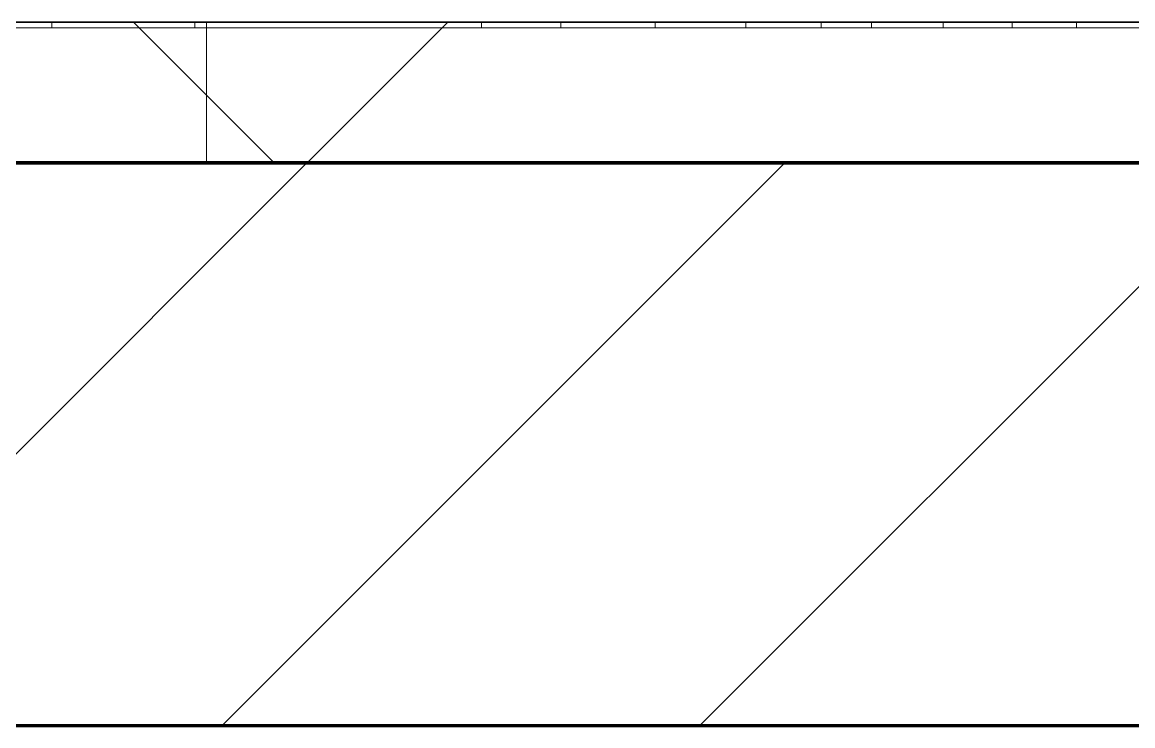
# Model space of a CAD drawing. Header units: millimetres. Extents: x -920231 to -841213, y -17301 to 22361.
# Drawn here: x -856047.9 to -855653.4, y -3375.9 to -3125.9 of the extents above; entities that cross this region are included whole.
import ezdxf

# ---------------------------------------------------------------- set-up
doc = ezdxf.new("R2010")
doc.units = ezdxf.units.MM
for name, color, linetype, lineweight in [('A-GLAZ-CURT', 2, 'Continuous', 9), ('A-WALL', 5, 'Continuous', 35), ('A-WALL-FNSH', 2, 'Continuous', 35), ('A-WALL-PATT', 1, 'Continuous', 35)]:
    doc.layers.add(name, color=color, linetype=linetype, lineweight=lineweight)

# ---------------------------------------------------------------- blocks, each defined once
blk = doc.blocks.new('PPLS-PP19_Custom Tile Pattern - Custom Tile Pattern-V76-4230-01 ENLARGED MULTI-PURPOSE LEVEL - REFLECTED CEILING PLAN - SHEET 1')
at = {"layer": 'A-GLAZ-CURT'}
for p, q in [((170.29, 0), (245.04, 0)), ((230.06, 0), (300, 0)), ((245.04, 0), (245.04, -2)), ((295.8, 0), (300, 0)), ((295.8, -2), (295.8, 0)), ((300, 0), (300, -2)), ((-300, -2), (300, -2)), ((245.04, -2), (170.29, -2)), ((300, -2), (295.8, -2)), ((300, -2), (300, -50)), ((300, -50), (-300, -50))]:
    blk.add_line(p, q, dxfattribs=at)
for points, knots in [([(300, 0), (286.53, 0), (254.22, 0), (207.11, 0), (177.41, 0), (159.34, 0), (158.33, 0), (158.3, 0)], [-285.253232, -285.253232, -285.253232, -285.253232, -244.693688, -187.987675, -143.776725, -129.632772, -123.352749, -123.352749, -123.352749, -123.352749]), ([(242.51, 0), (236.58, 0), (226.51, 0), (220, 0), (219.04, 0)], [-11508.862313, -11508.862313, -11508.862313, -11508.862313, -11162.864862, -10859.773777, -10859.773777, -10859.773777, -10859.773777]), ([(219.84, 0), (220.8, 0), (226.85, 0), (237.23, 0), (242.4, 0)], [-10674.31991, -10674.31991, -10674.31991, -10674.31991, -10511.382485, -10025.231374, -10025.231374, -10025.231374, -10025.231374]), ([(300, 0), (288.22, 0), (269.03, 0), (250.06, 0), (243.54, 0)], [-12528.858583, -12528.858583, -12528.858583, -12528.858583, -11905.454923, -11528.787116, -11528.787116, -11528.787116, -11528.787116]), ([(284.78, 0), (284.83, 0), (285.23, 0), (287.47, 0), (293.59, 0), (297.76, 0), (300, 0)], [-4096.535135, -4096.535135, -4096.535135, -4096.535135, -4053.389046, -3959.664717, -3862.421465, -3746.95702, -3746.95702, -3746.95702, -3746.95702]), ([(295.8, 0), (294.18, 0), (290.94, 0), (286.68, 0), (285.79, 0)], [-4679.165325, -4679.165325, -4679.165325, -4679.165325, -4358.271401, -4213.061173, -4213.061173, -4213.061173, -4213.061173])]:
    blk.add_open_spline(points, degree=3, knots=knots, dxfattribs=at)
blk.add_open_spline([(243.64, 0), (244.14, 0), (244.61, 0), (245.04, 0)], degree=3, dxfattribs=at)
blk = doc.blocks.new('PPLS-PP19_Custom Tile Pattern - Custom Tile Pattern-V92-4230-01 ENLARGED MULTI-PURPOSE LEVEL - REFLECTED CEILING PLAN - SHEET 1')
at = {"layer": 'A-GLAZ-CURT'}
for p, q in [((-300, 0), (-202.31, 0)), ((-300, -2), (-300, 0)), ((-293.07, 0), (-275.75, 0)), ((-275.75, 0), (-293.07, 0)), ((-222.32, 0), (-213.66, 0)), ((-213.66, 0), (-222.32, 0)), ((-212.78, 0), (-205, 0)), ((-205, 0), (-212.78, 0)), ((-202.31, 0), (-202.31, -2)), ((-174.21, 0), (-140.66, 0)), ((-174.21, -2), (-174.21, 0)), ((-140.66, 0), (-140.66, -2)), ((-108.4, 0), (-81.66, 0)), ((-108.4, -2), (-108.4, 0)), ((-81.66, 0), (-81.66, -2)), ((-63.81, 0), (-38.36, 0)), ((-63.81, -2), (-63.81, 0)), ((-38.36, 0), (-38.36, -2)), ((-13.88, 0), (9.01, 0)), ((-13.88, -2), (-13.88, 0)), ((9.01, 0), (9.01, -2)), ((-300, -2), (300, -2)), ((-300, -50), (-300, -2)), ((-202.31, -2), (-300, -2)), ((-140.66, -2), (-174.21, -2)), ((-81.66, -2), (-108.4, -2)), ((-38.36, -2), (-63.81, -2)), ((9.01, -2), (-13.88, -2)), ((300, -50), (-300, -50))]:
    blk.add_line(p, q, dxfattribs=at)
at = {"layer": 'A-GLAZ-CURT', "flags": 128}
for points in [[(-300, 0), (-291.7, 0), (-283.58, 0), (-275.62, 0), (-267.8, 0), (-260.12, 0), (-252.56, 0), (-245.12, 0), (-237.77, 0), (-230.5, 0), (-223.32, 0), (-216.2, 0), (-209.18, 0), (-202.31, 0)], [(-213.02, 0), (-219.49, 0), (-226.14, 0), (-232.95, 0), (-239.91, 0), (-247.01, 0), (-254.25, 0), (-261.61, 0), (-269.09, 0), (-276.68, 0), (-284.36, 0), (-292.14, 0), (-300, 0)], [(-174.21, 0), (-178.96, 0), (-183.97, 0), (-189.27, 0), (-194.85, 0), (-200.68, 0), (-206.74, 0), (-212.79, 0)]]:
    blk.add_lwpolyline(points, dxfattribs=at)
at = {"layer": 'A-GLAZ-CURT'}
for points, knots in [([(-300, 0), (-284.65, 0), (-253.15, 0), (-226.14, 0), (-213.02, 0)], [-5323.127839, -5323.127839, -5323.127839, -5323.127839, -4502.809032, -3604.76485, -3604.76485, -3604.76485, -3604.76485]), ([(-212.79, 0), (-213.25, 0), (-234.65, 0), (-262.56, 0), (-294.48, 0), (-300, 0)], [-15162.967875, -15162.967875, -15162.967875, -15162.967875, -15131.813646, -13729.592194, -13439.944408, -13439.944408, -13439.944408, -13439.944408]), ([(-141.74, 0), (-142.97, 0), (-147.67, 0), (-147.69, 0), (-158.72, 0), (-174.02, 0), (-185.59, 0), (-209.77, 0), (-232.01, 0), (-255.22, 0), (-262.59, 0), (-264.9, 0), (-265.4, 0)], [-3054.90541, -3054.90541, -3054.90541, -3054.90541, -2919.378265, -2477.344047, -2237.412286, -2029.680487, -1755.085331, -1400.429864, -858.079193, -543.655514, -208.940337, 0, 0, 0, 0]), ([(-258.6, 0), (-257.91, 0), (-254.26, 0), (-241.25, 0), (-226.11, 0), (-216.2, 0), (-212.94, 0)], [-5722.54675, -5722.54675, -5722.54675, -5722.54675, -5657.471696, -5413.335975, -5017.494783, -4839.200608, -4839.200608, -4839.200608, -4839.200608]), ([(-213.59, 0), (-216.64, 0), (-222.26, 0), (-231.26, 0), (-233.46, 0), (-234, 0)], [-1138.186603, -1138.186603, -1138.186603, -1138.186603, -978.033455, -846.069444, -682.911962, -682.911962, -682.911962, -682.911962]), ([(-233.49, 0), (-233.44, 0), (-232.38, 0), (-230.74, 0), (-225.3, 0), (-223.63, 0)], [-455.274641, -455.274641, -455.274641, -455.274641, -440.605512, -119.536984, 0, 0, 0, 0]), ([(-212.8, 0), (-211.36, 0), (-202.27, 0), (-188.58, 0), (-169.02, 0), (-154.16, 0), (-144.49, 0), (-140.96, 0)], [-5242.128136, -5242.128136, -5242.128136, -5242.128136, -5161.076232, -4739.070012, -4465.409639, -4149.119819, -3948.258139, -3948.258139, -3948.258139, -3948.258139]), ([(-212.79, 0), (-199.67, 0), (-173.79, 0), (-151.38, 0), (-140.96, 0)], [-3599.464556, -3599.464556, -3599.464556, -3599.464556, -2700.551212, -1681.207539, -1681.207539, -1681.207539, -1681.207539]), ([(-212.79, 0), (-212.72, 0), (-209.6, 0), (-200.2, 0), (-185.8, 0), (-171.77, 0), (-158.7, 0), (-157.22, 0)], [-4836.546018, -4836.546018, -4836.546018, -4836.546018, -4832.723979, -4666.091899, -4349.945572, -4000.813434, -3840.635403, -3840.635403, -3840.635403, -3840.635403]), ([(-133.82, 0), (-135.51, 0), (-137.8, 0), (-149.31, 0), (-162.01, 0), (-177.91, 0), (-196.15, 0), (-207.64, 0), (-212.79, 0)], [-2731.647847, -2731.647847, -2731.647847, -2731.647847, -2418.507304, -2308.929706, -2113.765672, -1763.376603, -1422.553702, -1152.167712, -1152.167712, -1152.167712, -1152.167712]), ([(-108.4, 0), (-116.54, 0), (-146.48, 0), (-183.16, 0), (-212.4, 0)], [-17961.803277, -17961.803277, -17961.803277, -17961.803277, -17136.203329, -15171.720145, -15171.720145, -15171.720145, -15171.720145]), ([(-152.35, 0), (-151.03, 0), (-148.17, 0), (-144.7, 0), (-141.95, 0)], [-3494.978217, -3494.978217, -3494.978217, -3494.978217, -3371.022232, -3264.540092, -3264.540092, -3264.540092, -3264.540092]), ([(-140.99, 0), (-143.65, 0), (-148.03, 0), (-150.03, 0), (-150.57, 0)], [-5439.2566, -5439.2566, -5439.2566, -5439.2566, -5298.784692, -5196.16478, -5196.16478, -5196.16478, -5196.16478]), ([(-150.34, 0), (-150.07, 0), (-147.85, 0), (-145.08, 0), (-140.99, 0)], [-4948.728362, -4948.728362, -4948.728362, -4948.728362, -4883.323924, -4463.7017, -4463.7017, -4463.7017, -4463.7017]), ([(-26.75, 0), (-27.82, 0), (-36.18, 0), (-53.55, 0), (-78.2, 0), (-110.94, 0), (-130.52, 0), (-147.74, 0), (-149.07, 0)], [-8718.362214, -8718.362214, -8718.362214, -8718.362214, -8532.293389, -8073.216054, -7508.296369, -7004.680444, -6449.282163, -6277.220794, -6277.220794, -6277.220794, -6277.220794]), ([(-148.23, 0), (-146.94, 0), (-144.3, 0), (-142.36, 0), (-141.7, 0)], [-6162.058746, -6162.058746, -6162.058746, -6162.058746, -6017.569127, -5928.486305, -5928.486305, -5928.486305, -5928.486305]), ([(-146.69, 0), (-146.59, 0), (-145.49, 0), (-135.69, 0), (-128.29, 0), (-125.15, 0)], [-420.34245, -420.34245, -420.34245, -420.34245, -406.956646, -290.263673, 0, 0, 0, 0]), ([(-140.89, 0), (-138.69, 0), (-136.74, 0), (-133.93, 0), (-128.78, 0), (-126.5, 0)], [-5889.733757, -5889.733757, -5889.733757, -5889.733757, -5560.701257, -5364.112219, -5231.017328, -5231.017328, -5231.017328, -5231.017328]), ([(-140.83, 0), (-138.97, 0), (-133.91, 0), (-127.33, 0), (-124.19, 0), (-123.43, 0), (-123.28, 0)], [-3945.713557, -3945.713557, -3945.713557, -3945.713557, -3839.893365, -3647.167523, -3488.92562, -3439.852845, -3439.852845, -3439.852845, -3439.852845]), ([(-118.78, 0), (-121.86, 0), (-126.28, 0), (-134.54, 0), (-139.5, 0), (-140.74, 0)], [-5938.474035, -5938.474035, -5938.474035, -5938.474035, -5700.061948, -5508.838257, -5443.601199, -5443.601199, -5443.601199, -5443.601199]), ([(-140.7, 0), (-140.57, 0), (-136.56, 0), (-127.26, 0), (-107.3, 0), (-90.42, 0), (-76.12, 0), (-71.05, 0), (-70.19, 0)], [-4453.855526, -4453.855526, -4453.855526, -4453.855526, -4440.880425, -4054.690705, -3793.097032, -3402.597032, -3144.956779, -3092.955226, -3092.955226, -3092.955226, -3092.955226]), ([(-86.16, 0), (-91.37, 0), (-104.13, 0), (-122.65, 0), (-135.12, 0), (-139.26, 0), (-139.93, 0)], [-1681.3698, -1681.3698, -1681.3698, -1681.3698, -1374.161226, -945.742622, -741.901385, -700.57075, -700.57075, -700.57075, -700.57075]), ([(-134.24, 0), (-133.42, 0), (-130.43, 0), (-117.33, 0), (-95.54, 0), (-84.96, 0), (-81.66, 0)], [-7671.276312, -7671.276312, -7671.276312, -7671.276312, -7293.749979, -6839.55839, -6236.997189, -5931.848349, -5931.848349, -5931.848349, -5931.848349]), ([(-127.41, 0), (-131.63, 0), (-133.13, 0), (-134.06, 0), (-134.11, 0)], [-8540.990293, -8540.990293, -8540.990293, -8540.990293, -8266.114998, -8251.085632, -8251.085632, -8251.085632, -8251.085632]), ([(-120.13, 0), (-120.14, 0), (-120.24, 0), (-121.3, 0), (-129.25, 0), (-133.82, 0)], [-2933.992132, -2933.992132, -2933.992132, -2933.992132, -2920.575025, -2840.280255, -2731.647847, -2731.647847, -2731.647847, -2731.647847]), ([(-113.44, 0), (-113.46, 0), (-114.06, 0), (-119.73, 0), (-125.43, 0), (-127.03, 0), (-127.41, 0)], [-323.250712, -323.250712, -323.250712, -323.250712, -282.672656, -98.539552, -24.539552, 0, 0, 0, 0]), ([(-126.5, 0), (-122.44, 0), (-108.71, 0), (-86.68, 0), (-63.44, 0), (-54.4, 0), (-48.53, 0), (-30.79, 0), (-18.03, 0), (8.61, 0), (15.02, 0), (22.91, 0), (31, 0), (39.04, 0), (51.19, 0), (58.74, 0), (61.34, 0), (61.45, 0)], [-5231.017328, -5231.017328, -5231.017328, -5231.017328, -4994.692869, -4542.524482, -4008.285538, -3689.699207, -3546.54457, -3315.260113, -2864.387349, -2439.246196, -2084.094819, -1956.422387, -1818.904206, -1645.594513, -1443.202566, -1228.752106, -1120.932285, -1120.932285, -1120.932285, -1120.932285]), ([(-125.15, 0), (-124.93, 0), (-121.96, 0), (-113.01, 0), (-98.9, 0), (-85.48, 0), (-73.76, 0), (-69.09, 0)], [-3362.7396, -3362.7396, -3362.7396, -3362.7396, -3342.215224, -3074.362186, -2902.289527, -2605.247022, -2332.672012, -2332.672012, -2332.672012, -2332.672012]), ([(-122.08, 0), (-122.01, 0), (-121.69, 0), (-121.2, 0), (-120.88, 0)], [-3136.336417, -3136.336417, -3136.336417, -3136.336417, -3110.304437, -3035.164275, -3035.164275, -3035.164275, -3035.164275]), ([(-36.33, 0), (-36.43, 0), (-37.27, 0), (-45.02, 0), (-46.13, 0), (-60.59, 0), (-81.23, 0), (-99.51, 0), (-114.02, 0), (-117.28, 0), (-118.78, 0)], [-1855.773136, -1855.773136, -1855.773136, -1855.773136, -1810.870157, -1672.078046, -1405.135169, -1060.00838, -740.068933, -229.489605, -116.330425, 0, 0, 0, 0]), ([(-117.69, 0), (-117.06, 0), (-114.75, 0), (-113.43, 0), (-113.43, 0)], [-808.126779, -808.126779, -808.126779, -808.126779, -394.672656, -330.797262, -330.797262, -330.797262, -330.797262]), ([(-69.39, 0), (-74.02, 0), (-88.3, 0), (-107.8, 0), (-116.79, 0), (-117.66, 0)], [-2586.005693, -2586.005693, -2586.005693, -2586.005693, -2193.204658, -1433.981041, -969.752135, -969.752135, -969.752135, -969.752135]), ([(-115.82, 0), (-114.96, 0), (-110.41, 0), (-96.78, 0), (-81.82, 0), (-72.87, 0), (-69.64, 0)], [-5724.064692, -5724.064692, -5724.064692, -5724.064692, -5430.283136, -5103.229623, -4799.173296, -4627.967198, -4627.967198, -4627.967198, -4627.967198]), ([(9.32, 0), (9.08, 0), (7.65, 0), (2.57, 0), (-12.23, 0), (-25.64, 0), (-40, 0), (-56.24, 0), (-75.59, 0), (-94, 0), (-112.01, 0), (-114.94, 0), (-115.63, 0)], [-2922.926651, -2922.926651, -2922.926651, -2922.926651, -2882.788014, -2720.818881, -2518.50168, -2125.455881, -1792.521578, -1466.981642, -1208.454564, -789.402658, -501.969187, -243.577221, -243.577221, -243.577221, -243.577221]), ([(-69.13, 0), (-69.33, 0), (-75.03, 0), (-80.63, 0), (-86.16, 0)], [-2018.882243, -2018.882243, -2018.882243, -2018.882243, -2007.031671, -1681.3698, -1681.3698, -1681.3698, -1681.3698]), ([(-29.03, 0), (-33.97, 0), (-43.74, 0), (-56.37, 0), (-71.66, 0), (-77.83, 0), (-82.66, 0), (-83.28, 0), (-83.28, 0)], [-2680.714891, -2680.714891, -2680.714891, -2680.714891, -2413.671296, -2161.752162, -2006.592567, -1646.621388, -1424.436217, -1393.971743, -1393.971743, -1393.971743, -1393.971743]), ([(-83.28, 0), (-83.28, 0), (-82.91, 0), (-76.14, 0), (-62.97, 0), (-48.14, 0), (-36.49, 0), (-33.57, 0), (-29.94, 0), (-28.57, 0)], [-1393.4169, -1393.4169, -1393.4169, -1393.4169, -1353.722004, -1274.333717, -1073.56893, -651.549973, -296.515819, -83.513472, 0, 0, 0, 0]), ([(-69.19, 0), (-68.82, 0), (-67.06, 0), (-65.12, 0), (-63.63, 0)], [-3072.964754, -3072.964754, -3072.964754, -3072.964754, -3050.982048, -2969.237017, -2969.237017, -2969.237017, -2969.237017]), ([(-69.13, 0), (-58.67, 0), (-38.99, 0), (-12.78, 0), (4.23, 0), (9.64, 0), (10.14, 0), (10.18, 0)], [-4619.05555, -4619.05555, -4619.05555, -4619.05555, -4065.652676, -3589.737505, -3285.047089, -3066.359526, -3044.715262, -3044.715262, -3044.715262, -3044.715262]), ([(2.7, 0), (-1.97, 0), (-21.09, 0), (-47.42, 0), (-65.35, 0), (-66.28, 0), (-66.31, 0)], [-3992.470837, -3992.470837, -3992.470837, -3992.470837, -3745.412743, -2981.410125, -2542.574734, -2526.906796, -2526.906796, -2526.906796, -2526.906796]), ([(-65.47, 0), (-65.27, 0), (-62.78, 0), (-55.26, 0), (-43.47, 0), (-38.36, 0)], [-2362.748727, -2362.748727, -2362.748727, -2362.748727, -2315.303971, -1809.437387, -1213.642243, -1213.642243, -1213.642243, -1213.642243]), ([(-63.63, 0), (-61.49, 0), (-57.39, 0), (-54.49, 0), (-45.2, 0), (-40.79, 0), (-40.46, 0), (-40.44, 0)], [-2969.237017, -2969.237017, -2969.237017, -2969.237017, -2851.217951, -2734.127174, -2474.780881, -2410.990208, -2350.645972, -2350.645972, -2350.645972, -2350.645972]), ([(-51.83, 0), (-51.83, 0), (-51.78, 0), (-47.4, 0), (-46.01, 0), (-40.22, 0), (-36.78, 0)], [-632.814994, -632.814994, -632.814994, -632.814994, -627.965721, -508.377888, -260.442412, 0, 0, 0, 0]), ([(76.63, 0), (74.8, 0), (67.65, 0), (53.52, 0), (37, 0), (24.07, 0), (12.82, 0), (-2.9, 0), (-20.62, 0), (-32.81, 0), (-44.85, 0), (-51.43, 0), (-51.79, 0)], [-3095.572228, -3095.572228, -3095.572228, -3095.572228, -2950.589685, -2634.532728, -2313.748533, -2106.613311, -1925.670641, -1617.263037, -1290.787923, -1039.307308, -819.71621, -644.910881, -644.910881, -644.910881, -644.910881]), ([(-36.78, 0), (-32.43, 0), (-19.22, 0), (8.83, 0), (43.36, 0), (70.92, 0), (82.12, 0), (83.66, 0)], [-6191.144455, -6191.144455, -6191.144455, -6191.144455, -5862.463379, -5340.621928, -4573.028122, -4094.177415, -3869.465285, -3869.465285, -3869.465285, -3869.465285]), ([(-36.29, 0), (-36.29, 0), (-34.66, 0), (-28.88, 0), (-26.95, 0), (-26.54, 0)], [-9150.272121, -9150.272121, -9150.272121, -9150.272121, -9057.163041, -8919.836787, -8834.607043, -8834.607043, -8834.607043, -8834.607043]), ([(2.7, 0), (-4.81, 0), (-16.72, 0), (-34.76, 0), (-36.04, 0)], [-9878.780999, -9878.780999, -9878.780999, -9878.780999, -9424.652049, -9182.880979, -9182.880979, -9182.880979, -9182.880979]), ([(-33.34, 0), (-33.34, 0), (-32.93, 0), (-31.16, 0), (-30.52, 0)], [-2415.024266, -2415.024266, -2415.024266, -2415.024266, -2357.633367, -2323.618664, -2323.618664, -2323.618664, -2323.618664]), ([(70.61, 0), (66.16, 0), (55.8, 0), (39.61, 0), (24.74, 0), (2.64, 0), (-17.84, 0), (-30.57, 0), (-31.82, 0), (-32, 0)], [-4647.237329, -4647.237329, -4647.237329, -4647.237329, -4326.416877, -4098.545751, -3766.694881, -3333.063701, -2994.501669, -2698.150104, -2614.070998, -2614.070998, -2614.070998, -2614.070998]), ([(-30.61, 0), (-29.53, 0), (-23.35, 0), (-15.75, 0), (-15.19, 0)], [-54150.414002, -54150.414002, -54150.414002, -54150.414002, -53749.15266, -53717.791567, -53717.791567, -53717.791567, -53717.791567]), ([(-13.88, 0), (-15.14, 0), (-18.44, 0), (-26.26, 0), (-29.97, 0), (-30.54, 0)], [-55123.81448, -55123.81448, -55123.81448, -55123.81448, -54789.006179, -54461.685999, -54258.56961, -54258.56961, -54258.56961, -54258.56961]), ([(-30.52, 0), (-27.11, 0), (-18.23, 0), (-6, 0), (1.54, 0)], [-2323.618664, -2323.618664, -2323.618664, -2323.618664, -2142.497158, -1742.713998, -1742.713998, -1742.713998, -1742.713998]), ([(8.33, 0), (8.19, 0), (7.18, 0), (0.32, 0), (-13.89, 0), (-24.92, 0), (-29.03, 0)], [-3574.286521, -3574.286521, -3574.286521, -3574.286521, -3526.962355, -3285.499107, -2903.012179, -2680.714891, -2680.714891, -2680.714891, -2680.714891]), ([(-28.57, 0), (-26.93, 0), (-20.29, 0), (-11.45, 0), (2.08, 0), (13.15, 0), (21.24, 0), (24.62, 0), (24.72, 0), (24.72, 0)], [-5361.429781, -5361.429781, -5361.429781, -5361.429781, -5261.36855, -5050.479954, -4785.90057, -4596.498881, -4445.288762, -4384.376941, -4376.041937, -4376.041937, -4376.041937, -4376.041937]), ([(2.7, 0), (3.62, 0), (16.23, 0), (42.82, 0), (88.72, 0), (120.63, 0), (138.28, 0), (138.53, 0)], [-432.71438, -432.71438, -432.71438, -432.71438, -429.606584, -390.253598, -346.313304, -291.370682, -290.5735, -290.5735, -290.5735, -290.5735]), ([(2.73, 0), (2.83, 0), (12.41, 0), (22.06, 0), (37.44, 0), (45.92, 0), (57.76, 0), (64.47, 0), (71.71, 0), (73.29, 0), (73.74, 0)], [-1721.595899, -1721.595899, -1721.595899, -1721.595899, -1716.209403, -1206.526904, -1089.329421, -901.315459, -753.071572, -495.328968, -421.953223, -387.269777, -387.269777, -387.269777, -387.269777]), ([(30.82, 0), (29.27, 0), (20.14, 0), (10.84, 0), (2.86, 0), (2.81, 0)], [-10462.034656, -10462.034656, -10462.034656, -10462.034656, -10363.088938, -9884.23066, -9880.810509, -9880.810509, -9880.810509, -9880.810509]), ([(31.18, 0), (25.97, 0), (16.81, 0), (7.49, 0), (3.38, 0)], [-4496.803627, -4496.803627, -4496.803627, -4496.803627, -4222.080604, -4004.329419, -4004.329419, -4004.329419, -4004.329419]), ([(103.09, 0), (101.08, 0), (86.31, 0), (63.34, 0), (35.84, 0), (18.55, 0), (11.55, 0), (9.01, 0)], [-375.435014, -375.435014, -375.435014, -375.435014, -369.147452, -330.153101, -307.516438, -285.83788, -269.307637, -269.307637, -269.307637, -269.307637]), ([(24.69, 0), (24.54, 0), (20.99, 0), (15.48, 0), (10.8, 0), (9.63, 0)], [-4368.572414, -4368.572414, -4368.572414, -4368.572414, -4306.476363, -4080.000647, -3772.857994, -3772.857994, -3772.857994, -3772.857994]), ([(18.16, 0), (19.15, 0), (24.25, 0), (25.66, 0), (26.12, 0)], [-5700.113719, -5700.113719, -5700.113719, -5700.113719, -5554.232259, -5302.431367, -5302.431367, -5302.431367, -5302.431367]), ([(74.51, 0), (74.11, 0), (70.52, 0), (62.26, 0), (51.85, 0), (43.81, 0), (29.53, 0), (20.67, 0), (18.85, 0), (18.16, 0)], [-6947.744629, -6947.744629, -6947.744629, -6947.744629, -6924.452779, -6738.82075, -6548.303034, -6314.283804, -6135.05769, -5972.647715, -5832.674503, -5832.674503, -5832.674503, -5832.674503]), ([(27.44, 0), (27.9, 0), (29.54, 0), (38.07, 0), (53.39, 0), (71.67, 0), (84.83, 0), (86.01, 0), (92.51, 0), (94.33, 0)], [-5037.309798, -5037.309798, -5037.309798, -5037.309798, -4887.603822, -4705.298446, -4353.683244, -3960.84581, -3759.045785, -3336.541051, -2783.776468, -2783.776468, -2783.776468, -2783.776468])]:
    blk.add_open_spline(points, degree=3, knots=knots, dxfattribs=at)
for points in [[(-223.63, 0), (-220.79, 0), (-217.38, 0), (-213.8, 0)], [(-141.02, 0), (-143.98, 0), (-146.32, 0), (-146.95, 0)], [(-141.07, 0), (-140.33, 0), (-139.52, 0), (-138.62, 0)], [(-137.88, 0), (-138.94, 0), (-140, 0), (-141, 0)], [(-63.81, 0), (-65.54, 0), (-67.31, 0), (-69.12, 0)], [(-63.96, 0), (-64.1, 0), (-66.16, 0), (-68.48, 0)], [(-68.04, 0), (-66.88, 0), (-65.82, 0), (-65.07, 0)], [(-39.84, 0), (-39.08, 0), (-38.11, 0), (-37.36, 0)], [(-15.19, 0), (-13.28, 0), (-5.66, 0), (2.7, 0)]]:
    blk.add_open_spline(points, degree=3, dxfattribs=at)

msp = doc.modelspace()

# ---------------------------------------------------------------- hatches: boundary and pattern name
at = {"layer": 'A-WALL-PATT', "lineweight": 9}
h = msp.add_hatch(dxfattribs=at)
h.set_pattern_fill('FP_3', color=256, style=0, pattern_type=2)
h.set_pattern_definition([(45, (0, 0), (-212.13203, 212.13203), []), (135, (0, 0), (-212.13203, -212.13203), [])])
h.paths.add_polyline_path([(-850767.37, -3175.94), (-850767.37, -3125.94), (-868697.34, -3125.94), (-868743.96, -3175.94), (-850867, -3175.94)])
h = msp.add_hatch(dxfattribs=at)
h.set_pattern_fill('FP_2', color=256, style=0, pattern_type=2)
h.set_pattern_definition([(45, (0, 0), (-84.852814, 84.852814), [])])
h.paths.add_polyline_path([(-850567.37, -3375.94), (-850567.37, -3175.94), (-868402.13, -3175.94), (-868588.64, -3375.94), (-850766.31, -3375.94)])

# ---------------------------------------------------------------- linework, layer by layer
at = {"layer": 'A-WALL', "color": 7, "lineweight": 70}
for p, q in [((-868402.13, -3175.94), (-850767.37, -3175.94)), ((-850767.37, -3175.94), (-868402.13, -3175.94)), ((-850766.31, -3375.94), (-868588.64, -3375.94))]:
    msp.add_line(p, q, dxfattribs=at)
at = {"layer": 'A-WALL-FNSH', "color": 250}
msp.add_line((-868697.34, -3125.94), (-850817.37, -3125.94), dxfattribs=at)

# ---------------------------------------------------------------- block references
at = {"layer": 'A-GLAZ-CURT'}
for name, p in [('PPLS-PP19_Custom Tile Pattern - Custom Tile Pattern-V76-4230-01 ENLARGED MULTI-PURPOSE LEVEL - REFLECTED CEILING PLAN - SHEET 1', (-856282.37, -3125.94)), ('PPLS-PP19_Custom Tile Pattern - Custom Tile Pattern-V92-4230-01 ENLARGED MULTI-PURPOSE LEVEL - REFLECTED CEILING PLAN - SHEET 1', (-855682.37, -3125.94))]:
    msp.add_blockref(name, p, dxfattribs=at)

doc.saveas('drawing.dxf')
